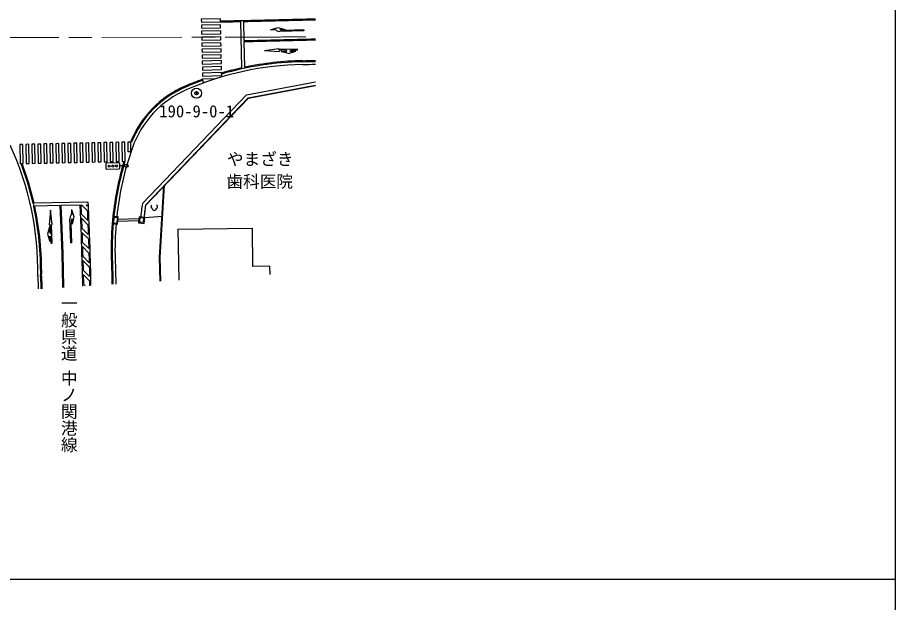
# Model space of a CAD drawing. Units: millimetres, scale not verified. Extents: x 40000 to 680000, y 20000 to 380000.
# Drawn here: x 447169 to 579000, y 201500 to 289398 of the extents above; entities that cross this region are included whole.
import ezdxf
from ezdxf.enums import TextEntityAlignment as Align

# ---------------------------------------------------------------- set-up
doc = ezdxf.new("R2010")
doc.units = ezdxf.units.MM
doc.header["$LTSCALE"] = 1000
doc.header["$PDMODE"] = 32
doc.header["$PDSIZE"] = 500
doc.linetypes.add('CHAIN', pattern=[18.5, 12, -1.5, 3.5, -1.5])
doc.linetypes.add('DASHED', pattern=[7.5, 6, -1.5])
for name, color, linetype, lineweight in [('M-BGD', 7, 'Continuous', 25), ('M-BGD-EXST', 7, 'Continuous', 25), ('M-BMK', 2, 'CHAIN', 13), ('M-BMK-ROW', 30, 'Continuous', 25), ('M-BMK-SRVR', 3, 'Continuous', 25), ('M-STR-STRC', 7, 'Continuous', 25), ('M-TTL-BAND', 7, 'Continuous', 25)]:
    doc.layers.add(name, color=color, linetype=linetype, lineweight=lineweight)
doc.layers.add('M-BMK-HTXT', color=7, linetype='Continuous')
doc.layers.add('M-OTRS', color=6, linetype='Continuous')
doc.styles.add('@ＭＳ ゴシック', font='')
doc.styles.add('ＭＳ ゴシック', font='')
doc.styles.get('@ＭＳ ゴシック').set_extended_font_data('@MS Gothic')
doc.styles.get('ＭＳ ゴシック').set_extended_font_data('MS Gothic')

msp = doc.modelspace()

# ---------------------------------------------------------------- linework, layer by layer
at = {"layer": 'M-BGD'}
for p, q in [((481570, 277798), (491917, 279722)), ((481570, 277798), (491917, 279722)), ((481820, 277336), (491917, 279214)), ((481820, 277336), (491917, 279213)), ((465918, 261433), (481570, 277798)), ((465918, 261433), (481570, 277798)), ((466388, 261202), (481820, 277336)), ((466388, 261202), (481820, 277336)), ((468488, 253334), (469148, 264087)), ((468588, 253332), (469255, 264199)), ((461487, 259505), (461397, 258409)), ((461397, 258409), (462195, 258344)), ((462284, 259441), (461487, 259505)), ((461624, 259344), (461559, 258546)), ((461559, 258547), (462057, 258506)), ((462123, 259303), (461624, 259344)), ((462123, 259303), (462057, 258506)), ((462195, 258344), (462284, 259441)), ((466069, 258478), (466205, 258463)), ((466069, 258478), (466206, 258463)), ((466305, 259357), (468868, 259531)), ((471251, 257595), (482434, 257765)), ((471251, 257595), (471367, 249937)), ((482522, 251990), (482434, 257765)), ((468597, 249763), (468488, 253334)), ((468697, 249770), (468588, 253332)), ((485071, 252029), (482522, 251990)), ((485090, 250795), (485071, 252029))]:
    msp.add_line(p, q, dxfattribs=at)
at = {"layer": 'M-BGD', "linetype": 'DASHED'}
for p, q in [((465493, 258842), (462078, 258754)), ((465493, 258842), (462078, 258754)), ((465526, 259143), (462102, 259055)), ((465526, 259143), (462102, 259055))]:
    msp.add_line(p, q, dxfattribs=at)
at = {"layer": 'M-BGD'}
for points in [[(466205, 258463), (466305, 259357), (465410, 259456), (465311, 258562)], [(466206, 258463), (466305, 259357), (465410, 259456), (465311, 258562)], [(466073, 258628), (466139, 259225), (465543, 259291), (465477, 258694)], [(466073, 258628), (466139, 259225), (465543, 259291), (465477, 258694)]]:
    msp.add_lwpolyline(points, close=True, dxfattribs=at)
for points in [[(461824, 253109), (461836, 252641), (461852, 252130), (461866, 251619), (461880, 251107), (461893, 250595), (461905, 250082), (461915, 249569), (461920, 249345)], [(450210, 250507), (450239, 248898), (450241, 248615)]]:
    msp.add_lwpolyline(points, dxfattribs=at)
for centre, radius, start, end in [((490847, 236349), 46000, 91.12146, 113.4134), ((490853, 236349), 46000, 91.12144, 113.41338), ((453083, 2165838), 1883858, 271.12144, 271.1812), ((478535, 264796), 15000, 113.41338, 160.74643), ((405216, 251339), 45000, 358.94085, 24.84016), ((507801, 254574), 46000, 160.74643, 173.90456), ((509126, 254806), 43714, 171.27996, 174.1257), ((509126, 254806), 43714, 171.27998, 174.12572), ((508859, 254843), 42944, 171.48484, 174.19648), ((508859, 254843), 42944, 171.48486, 174.1965), ((507801, 254574), 46000, 175.27468, 181.8258)]:
    msp.add_arc(centre, radius, start, end, dxfattribs=at)
at = {"layer": 'M-BGD-EXST'}
for p, q in [((460458, 267468), (460557, 267569)), ((460472, 266668), (460458, 267468)), ((460574, 266570), (460472, 266668)), ((460557, 267569), (462356, 267600)), ((462373, 266600), (460574, 266570)), ((462356, 267600), (462458, 267501)), ((462472, 266702), (462373, 266600)), ((462458, 267501), (462472, 266702)), ((463265, 267115), (462465, 267102))]:
    msp.add_line(p, q, dxfattribs=at)
for centre, radius in [((460915, 267075), 150), ((461465, 267085), 150), ((462015, 267094), 150), ((463515, 267119), 250)]:
    msp.add_circle(centre, radius, dxfattribs=at)
for centre, radius, start, end in [((467465, 260970), 268, 116.08697, 255.3341), ((467929, 260970), 268, 284.66578, 63.91291), ((467697, 260710), 300, 179.99994, 359.99994)]:
    msp.add_arc(centre, radius, start, end, dxfattribs=at)
at = {"layer": 'M-BMK'}
msp.add_line((441346, 286415), (478445, 286432), dxfattribs=at)
msp.add_arc((478146, 1163936), 877503, 270.01957, 270.89922, dxfattribs=at)
at = {"layer": 'M-BMK-ROW'}
for p, q in [((483426, 277597), (491924, 279177)), ((477990, 273256), (481863, 277290)), ((481863, 277290), (483426, 277597)), ((472342, 267376), (477990, 273256)), ((466440, 261194), (472342, 267376)), ((466192, 259088), (466440, 261194)), ((468488, 253334), (468868, 259531)), ((468597, 249763), (468488, 253334))]:
    msp.add_line(p, q, dxfattribs=at)
at = {"layer": 'M-BMK-SRVR'}
msp.add_circle((474037, 278029), 750, dxfattribs=at)
at = {"layer": 'M-OTRS'}
msp.add_point((474037, 278029), dxfattribs=at)
at = {"layer": 'M-STR-STRC'}
for p, q in [((480642, 288801), (480801, 281826)), ((481091, 288811), (481157, 285935)), ((485154, 287557), (486245, 287887)), ((485154, 287557), (485953, 287579)), ((485953, 287579), (485989, 287481)), ((485989, 287481), (486087, 287397)), ((486087, 287397), (486236, 287334)), ((486245, 287887), (487353, 287616)), ((486553, 287595), (487353, 287616)), ((486553, 287595), (486798, 287488)), ((490160, 287392), (486561, 287295)), ((486798, 287488), (487257, 287464)), ((490156, 287542), (487257, 287464)), ((490156, 287542), (490160, 287392)), ((486236, 287334), (486561, 287295)), ((481160, 285785), (481248, 281922)), ((484231, 284453), (486423, 284741)), ((484231, 284453), (486443, 284290)), ((486428, 284590), (486423, 284741)), ((489227, 284669), (486428, 284590)), ((487590, 284473), (486435, 284440)), ((486435, 284440), (486443, 284290)), ((486778, 284278), (487539, 284311)), ((487845, 284005), (486778, 284278)), ((487539, 284311), (487590, 284473)), ((487845, 284005), (488960, 284337)), ((488126, 284321), (488179, 284489)), ((488126, 284321), (488960, 284337)), ((489232, 284519), (488179, 284489)), ((489232, 284519), (489227, 284669)), ((464199, 269234), (464168, 270686)), ((464199, 269234), (463750, 269225)), ((449495, 261478), (449595, 261031)), ((457727, 261672), (449645, 261496)), ((453508, 261130), (449745, 261048)), ((456829, 261203), (453658, 261133)), ((456658, 261199), (456717, 259903)), ((456658, 261199), (456717, 259903)), ((456829, 261203), (457636, 260399)), ((457598, 261219), (457453, 261216)), ((457453, 261216), (457605, 261065)), ((452109, 260469), (451937, 258264)), ((452387, 258275), (452109, 260469)), ((455192, 259724), (455109, 259624)), ((455289, 259761), (455192, 259724)), ((455253, 260560), (455289, 259761)), ((455253, 260560), (455602, 259475)), ((456717, 259903), (457701, 258923)), ((455049, 259474), (455016, 259148)), ((455175, 255552), (455016, 259148)), ((455109, 259624), (455049, 259474)), ((455213, 258915), (455197, 258456)), ((455325, 255558), (455197, 258456)), ((455315, 259162), (455213, 258915)), ((455315, 259162), (455351, 258362)), ((455602, 259475), (455351, 258362)), ((456747, 259238), (457729, 258261)), ((461533, 258398), (461383, 258411)), ((461637, 259493), (461487, 259505)), ((451944, 257965), (451671, 256858)), ((451937, 258264), (452087, 258268)), ((451944, 257965), (451964, 257165)), ((451964, 257165), (452058, 257103)), ((452058, 257103), (452121, 256869)), ((452087, 258268), (452121, 256869)), ((452237, 258272), (452387, 258275)), ((452237, 258272), (452305, 255473)), ((456807, 257767), (457787, 256791)), ((456834, 257105), (457812, 256132)), ((451671, 256858), (451998, 255765)), ((451978, 256565), (451998, 255765)), ((451978, 256565), (452126, 256492)), ((452126, 256492), (452131, 256469)), ((452131, 256469), (452155, 255469)), ((452155, 255469), (452305, 255473)), ((455325, 255558), (455175, 255552)), ((456888, 255640), (457862, 254670)), ((456910, 254983), (457884, 254014)), ((456956, 253526), (457924, 252562)), ((456974, 252873), (457940, 251911)), ((457012, 251424), (457971, 250469)), ((457024, 250777), (457050, 249340)), ((457024, 250777), (457050, 249340)), ((457024, 250777), (457983, 249822)), ((457050, 249340), (457333, 249058))]:
    msp.add_line(p, q, dxfattribs=at)
for points in [[(477631, 289217), (474757, 289151), (474767, 288702), (477642, 288767)], [(477652, 288317), (474778, 288252), (474788, 287802), (477662, 287867)], [(477672, 287417), (474798, 287352), (474808, 286902), (477683, 286968)], [(477693, 286518), (474819, 286452), (474829, 286002), (477703, 286068)], [(477713, 285618), (474839, 285552), (474849, 285103), (477724, 285168)], [(477734, 284718), (474860, 284653), (474870, 284203), (477744, 284268)], [(477754, 283818), (474880, 283753), (474890, 283303), (477765, 283368)], [(477775, 282919), (474901, 282853), (474911, 282403), (477785, 282469)], [(477795, 282019), (474921, 281953), (474931, 281503), (477806, 281569)], [(477816, 281119), (474942, 281054), (474952, 280604), (477826, 280669)], [(448034, 267459), (447972, 270333), (447522, 270324), (447584, 267449)], [(448934, 267479), (448871, 270353), (448422, 270343), (448484, 267469)], [(449834, 267498), (449771, 270373), (449321, 270363), (449384, 267488)], [(450734, 267518), (450671, 270392), (450221, 270382), (450284, 267508)], [(451633, 267538), (451571, 270412), (451121, 270402), (451184, 267528)], [(452533, 267557), (452471, 270431), (452021, 270422), (452083, 267547)], [(453433, 267577), (453370, 270451), (452920, 270441), (452983, 267567)], [(454333, 267596), (454270, 270471), (453820, 270461), (453883, 267587)], [(455233, 267616), (455170, 270490), (454720, 270480), (454783, 267606)], [(456132, 267636), (456070, 270510), (455620, 270500), (455682, 267626)], [(457032, 267655), (456969, 270529), (456520, 270520), (456582, 267645)], [(457932, 267675), (457869, 270549), (457419, 270539), (457482, 267665)], [(458832, 267694), (458769, 270569), (458319, 270559), (458382, 267685)], [(459731, 267714), (459669, 270588), (459219, 270578), (459282, 267704)], [(460631, 267734), (460569, 270608), (460119, 270598), (460181, 267724)], [(461531, 267753), (461468, 270628), (461019, 270618), (461081, 267743)], [(462431, 267773), (462368, 270647), (461918, 270637), (461981, 267763)], [(463331, 267792), (463268, 270667), (462818, 270657), (462881, 267783)]]:
    msp.add_lwpolyline(points, close=True, dxfattribs=at)
for points in [[(476956, 280199), (474962, 280154), (474972, 279704), (475515, 279716)], [(464280, 270689), (463718, 270677), (463750, 269225)], [(453508, 261130), (453609, 258907), (453709, 256415), (453795, 253924), (453861, 251435), (453907, 248946), (453907, 248844)], [(453658, 261133), (453759, 258913), (453859, 256421), (453945, 253929), (454011, 251438), (454057, 248948), (454057, 248854)], [(456508, 261196), (456606, 259035), (456707, 256527), (456793, 254016), (456861, 251502), (456906, 249032)], [(457598, 261219), (457604, 261090), (457605, 261065)], [(457727, 261672), (457730, 261599), (457754, 261097), (457777, 260595), (457800, 260093), (457822, 259591), (457844, 259088), (457865, 258586), (457886, 258083), (457907, 257580), (457926, 257077), (457945, 256574), (457964, 256070), (457982, 255566), (457999, 255063), (458016, 254559), (458032, 254054), (458047, 253550), (458061, 253045), (458075, 252541), (458087, 252036), (458099, 251530), (458110, 251025), (458121, 250520), (458130, 250014), (458138, 249508), (458144, 249109)], [(457636, 260399), (457650, 260086), (457672, 259584), (457694, 259082), (457701, 258923)], [(456747, 259238), (456756, 259041), (456807, 257767)], [(456834, 257105), (456857, 256532), (456888, 255640)], [(457729, 258261), (457736, 258077), (457757, 257574), (457776, 257071), (457787, 256791)], [(457812, 256132), (457814, 256065), (457832, 255561), (457849, 255058), (457862, 254670)], [(456910, 254983), (456943, 254020), (456956, 253526)], [(457884, 254014), (457911, 253041), (457924, 252562)], [(456974, 252873), (457011, 251505), (457012, 251424)], [(457940, 251911), (457949, 251527), (457960, 251022), (457971, 250517), (457971, 250469)], [(461247, 253090), (461261, 252623), (461277, 252113), (461291, 251603), (461305, 251092), (461318, 250581), (461330, 250069), (461341, 249557), (461345, 249310)], [(461396, 253095), (461411, 252628), (461427, 252118), (461441, 251607), (461455, 251096), (461468, 250584), (461480, 250072), (461491, 249560), (461495, 249319)], [(450634, 250515), (450663, 248903), (450665, 248641)], [(450784, 250518), (450813, 248905), (450815, 248651)], [(457983, 249822), (457988, 249506), (457994, 249100)]]:
    msp.add_lwpolyline(points, dxfattribs=at)
for centre, radius, start, end in [((304760, 8286942), 7999925, 271.23826, 271.26138), ((304760, 8286942), 8000075, 271.23826, 271.25975), ((299551, 8242941), 7956051, 271.30585, 271.38546), ((299551, 8242941), 7956201, 271.30746, 271.38544), ((410783, 3405450), 3120308, 271.29234, 271.48997), ((410783, 3405450), 3120458, 271.29234, 271.4899), ((490853, 236349), 46425, 91.12144, 106.30305), ((490853, 236349), 46575, 91.12144, 101.90076), ((453083, 2165838), 1883284, 271.12144, 271.18156), ((453083, 2165838), 1883434, 271.12144, 271.18146), ((490853, 236349), 46575, 102.46445, 106.25362), ((490853, 236349), 46575, 109.94857, 113.41338), ((490853, 236349), 46425, 110.01104, 113.41338), ((478535, 264796), 15575, 113.41338, 157.78305), ((478535, 264796), 15425, 113.41338, 157.54096), ((507887, 254553), 46664, 163.52212, 173.90743), ((507887, 254553), 46514, 163.46344, 173.90276), ((405216, 251339), 45425, 12.89704, 20.77558), ((405216, 251339), 45575, 12.8776, 20.70871), ((405216, 251339), 45425, 358.94085, 12.31905), ((405216, 251339), 45575, 358.94085, 12.30037), ((507887, 254553), 46664, 175.25772, 181.79598), ((507887, 254553), 46514, 175.25751, 181.79598)]:
    msp.add_arc(centre, radius, start, end, dxfattribs=at)
at = {"layer": 'M-TTL-BAND'}
for p, q in [((579000, 20000), (579000, 370000)), ((40000, 205000), (579000, 205000))]:
    msp.add_line(p, q, dxfattribs=at)

# ---------------------------------------------------------------- texts
at = {"layer": 'M-BMK-HTXT', "style": 'ＭＳ ゴシック'}
for s, p in [('やまざき', (483607, 268117)), ('歯科医院', (483534, 264762))]:
    msp.add_text(s, height=1833, dxfattribs=at).set_placement(p, align=Align.MIDDLE_CENTER)
at = {"layer": 'M-BMK-HTXT', "style": '@ＭＳ ゴシック'}
msp.add_text('一般県道 中ノ関港線', height=1833, rotation=270, dxfattribs=at).set_placement((454900, 235836), align=Align.MIDDLE_CENTER)
at = {"layer": 'M-BMK-SRVR', "style": 'ＭＳ ゴシック'}
msp.add_text('190-9-0-1', height=1833, dxfattribs=at).set_placement((474068, 275314), align=Align.MIDDLE_CENTER)

doc.saveas('drawing.dxf')
